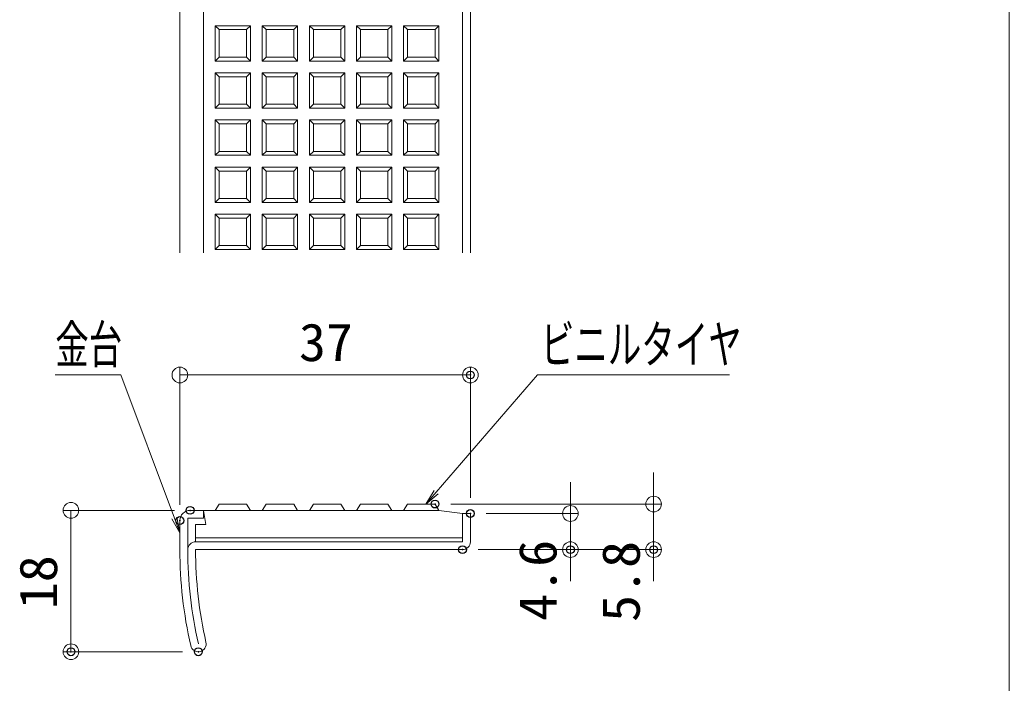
# Model space of a CAD drawing. Units: millimetres, scale not verified. Extents: x -400 to 400, y -277 to 277.
# Drawn here: x -32.8 to 93.2, y 111.1 to 195.6 of the extents above; entities that cross this region are included whole.
import ezdxf
from ezdxf.enums import TextEntityAlignment as Align

# ---------------------------------------------------------------- set-up
doc = ezdxf.new("R2010")
doc.units = ezdxf.units.MM
doc.header["$LTSCALE"] = 2
doc.header["$PDMODE"] = 32
doc.header["$PDSIZE"] = 1
for name, color, linetype, lineweight in [('0-1_zumenwaku', 5, 'Continuous', 9), ('0-2_1', 3, 'Continuous', 9), ('0-3_2', 4, 'Continuous', 9), ('0-4_0', 1, 'Continuous', 9), ('0-9_6文字', 2, 'Continuous', 9)]:
    doc.layers.add(name, color=color, linetype=linetype, lineweight=lineweight)
doc.layers.add('0-5_Defpoints', color=7, linetype='Continuous')
doc.styles.add('ＭＳ ゴシック', font='')
doc.styles.get('ＭＳ ゴシック').set_extended_font_data('MS Gothic')

# ---------------------------------------------------------------- blocks, each defined once
blk = doc.blocks.new('_Origin')
at = {"layer": '0-4_0'}
blk.add_line((0, 0), (-2, 0), dxfattribs=at)
blk.add_circle((0, 0), 1, dxfattribs=at)
blk = doc.blocks.new('MLeader5')
at = {"layer": '0-9_6文字', "color": 1}
blk.add_line((33.855, 150.348), (57.59, 150.348), dxfattribs=at)
at = {"layer": '0-9_6文字'}
blk.add_line((20.475, 135.209), (18.914, 133.915), dxfattribs=at)
at = {"layer": '0-9_6文字', "color": 1}
blk.add_lwpolyline([(20.223, 135.427), (33.135, 150.348), (33.855, 150.348)], dxfattribs=at)
at = {"layer": '0-9_6文字'}
blk.add_lwpolyline([(19.971, 135.646), (18.914, 133.915), (20.223, 135.427)], dxfattribs=at)
at = {"layer": '0-9_6文字', "style": 'ＭＳ ゴシック', "width": 0.65}
blk.add_text('ビニルタイヤ', height=4.809, dxfattribs=at).set_placement((33.556, 150.406), align=Align.BOTTOM_LEFT)
blk = doc.blocks.new('MLeader6')
at = {"layer": '0-9_6文字', "color": 1}
blk.add_line((-28.302, 150.348), (-20.655, 150.348), dxfattribs=at)
at = {"layer": '0-9_6文字'}
blk.add_line((-12.817, 132.257), (-12.429, 130.267), dxfattribs=at)
at = {"layer": '0-9_6文字', "color": 1}
blk.add_lwpolyline([(-13.129, 132.141), (-19.935, 150.348), (-20.655, 150.348)], dxfattribs=at)
at = {"layer": '0-9_6文字'}
blk.add_lwpolyline([(-13.441, 132.024), (-12.429, 130.267), (-13.129, 132.141)], dxfattribs=at)
at = {"layer": '0-9_6文字', "style": 'ＭＳ ゴシック', "width": 0.65}
blk.add_text('金台', height=4.809, dxfattribs=at).set_placement((-28.302, 150.398), align=Align.BOTTOM_LEFT)

msp = doc.modelspace()

# ---------------------------------------------------------------- linework, layer by layer
at = {"layer": '0-1_zumenwaku'}
msp.add_line((93.21, 276.915), (93.21, -277.085), dxfattribs=at)
at = {"layer": '0-2_1'}
for p, q in [((-12.429, 238.562), (-12.429, 165.879)), ((-9.429, 165.879), (-9.429, 238.562)), ((23.571, 238.562), (23.571, 165.879)), ((24.571, 165.879), (24.571, 238.562)), ((23.571, 132.715), (23.571, 129.315)), ((-12.429, 131.815), (-12.429, 128.115)), ((-10.429, 128.115), (23.571, 128.115))]:
    msp.add_line(p, q, dxfattribs=at)
for points in [[(-11.129, 133.115), (-9.429, 133.115), (-9.429, 132.115)], [(24.571, 129.115), (24.571, 132.715), (23.571, 132.715), (23.571, 129.115), (-10.429, 129.115)], [(-9.429, 132.115), (-11.429, 132.115), (-11.429, 128.115)]]:
    msp.add_lwpolyline(points, dxfattribs=at)
for centre, radius, start, end in [((-11.129, 131.815), 1.3, 90, 180), ((-10.429, 128.115), 1, 90, 180), ((23.571, 129.115), 1, 270, 0), ((42.571, 128.115), 55, 180, 192.83958), ((42.571, 128.115), 54, 180, 192.83958), ((42.571, 128.115), 53, 180, 192.83958), ((-10.079, 116.115), 1, 192.83958, 12.83958)]:
    msp.add_arc(centre, radius, start, end, dxfattribs=at)
at = {"layer": '0-3_2'}
for p, q in [((-3.929, 194.312), (-3.429, 194.812)), ((2.571, 194.812), (2.071, 194.312)), ((4.571, 194.312), (4.071, 194.812)), ((10.071, 194.812), (10.571, 194.312)), ((20.071, 194.312), (20.571, 194.812)), ((-7.429, 190.812), (-7.929, 190.312)), ((-3.929, 190.812), (-3.429, 190.312)), ((-1.929, 190.312), (-1.429, 190.812)), ((2.071, 190.812), (2.571, 190.312)), ((4.071, 190.312), (4.571, 190.812)), ((8.071, 190.812), (8.571, 190.312)), ((10.071, 190.312), (10.571, 190.812)), ((14.071, 190.812), (14.571, 190.312)), ((16.071, 190.312), (16.571, 190.812)), ((20.071, 190.812), (20.571, 190.312)), ((-7.429, 188.312), (-7.929, 188.812)), ((-3.429, 188.812), (-3.929, 188.312)), ((2.571, 188.812), (2.071, 188.312)), ((8.571, 188.812), (8.071, 188.312)), ((14.571, 188.812), (14.071, 188.312)), ((16.571, 188.312), (16.071, 188.812)), ((-3.429, 184.312), (-3.929, 184.812)), ((-1.429, 184.812), (-1.929, 184.312)), ((2.571, 184.312), (2.071, 184.812)), ((4.571, 184.812), (4.071, 184.312)), ((8.571, 184.312), (8.071, 184.812)), ((10.571, 184.812), (10.071, 184.312)), ((14.571, 184.312), (14.071, 184.812)), ((16.571, 184.812), (16.071, 184.312)), ((20.071, 184.812), (20.571, 184.312)), ((-3.429, 182.812), (-3.929, 182.312)), ((-1.929, 182.812), (-1.429, 182.312)), ((4.071, 182.812), (4.571, 182.312)), ((10.071, 182.812), (10.571, 182.312)), ((20.571, 182.812), (20.071, 182.312)), ((-7.429, 178.812), (-7.929, 178.312)), ((-3.429, 178.312), (-3.929, 178.812)), ((-1.429, 178.812), (-1.929, 178.312)), ((2.571, 178.312), (2.071, 178.812)), ((4.571, 178.812), (4.071, 178.312)), ((8.571, 178.312), (8.071, 178.812)), ((10.071, 178.312), (10.571, 178.812)), ((14.571, 178.312), (14.071, 178.812)), ((16.071, 178.312), (16.571, 178.812)), ((20.071, 178.812), (20.571, 178.312)), ((-7.929, 176.812), (-7.429, 176.312)), ((-1.929, 176.812), (-1.429, 176.312)), ((4.071, 176.812), (4.571, 176.312)), ((8.071, 176.312), (8.571, 176.812)), ((10.071, 176.812), (10.571, 176.312)), ((16.571, 176.312), (16.071, 176.812)), ((-7.429, 172.812), (-7.929, 172.312)), ((-3.429, 172.312), (-3.929, 172.812)), ((-1.929, 172.312), (-1.429, 172.812)), ((2.571, 172.312), (2.071, 172.812)), ((4.071, 172.312), (4.571, 172.812)), ((10.571, 172.812), (10.071, 172.312)), ((14.571, 172.312), (14.071, 172.812)), ((16.571, 172.812), (16.071, 172.312)), ((20.571, 172.312), (20.071, 172.812)), ((-3.929, 170.312), (-3.429, 170.812)), ((2.571, 170.812), (2.071, 170.312)), ((4.571, 170.312), (4.071, 170.812)), ((10.071, 170.812), (10.571, 170.312)), ((20.071, 170.312), (20.571, 170.812)), ((-7.429, 166.812), (-7.929, 166.312)), ((-3.929, 166.812), (-3.429, 166.312)), ((-1.929, 166.312), (-1.429, 166.812)), ((2.071, 166.812), (2.571, 166.312)), ((4.071, 166.312), (4.571, 166.812)), ((8.071, 166.812), (8.571, 166.312)), ((10.071, 166.312), (10.571, 166.812)), ((14.071, 166.812), (14.571, 166.312)), ((16.071, 166.312), (16.571, 166.812)), ((20.071, 166.812), (20.571, 166.312)), ((-7.429, 133.915), (-7.929, 133.115)), ((23.571, 132.715), (20.571, 133.115)), ((-10.429, 129.615), (23.571, 129.615))]:
    msp.add_line(p, q, dxfattribs=at)
for points in [[(-7.929, 194.812), (-7.929, 190.312), (-3.429, 190.312), (-3.429, 194.812)], [(-1.929, 194.812), (2.571, 194.812), (2.571, 190.312), (-1.929, 190.312)], [(8.571, 194.812), (8.571, 190.312), (4.071, 190.312), (4.071, 194.812)], [(14.571, 194.812), (14.571, 190.312), (10.071, 190.312), (10.071, 194.812)], [(16.071, 194.812), (20.571, 194.812), (20.571, 190.312), (16.071, 190.312)], [(-7.929, 184.312), (-3.429, 184.312), (-3.429, 188.812), (-7.929, 188.812)], [(-1.929, 188.812), (2.571, 188.812), (2.571, 184.312), (-1.929, 184.312)], [(4.071, 188.812), (8.571, 188.812), (8.571, 184.312), (4.071, 184.312)], [(10.071, 188.812), (14.571, 188.812), (14.571, 184.312), (10.071, 184.312)], [(20.571, 188.812), (20.571, 184.312), (16.071, 184.312), (16.071, 188.812)], [(-7.929, 182.812), (-3.429, 182.812), (-3.429, 178.312), (-7.929, 178.312)], [(2.571, 182.812), (2.571, 178.312), (-1.929, 178.312), (-1.929, 182.812)], [(8.571, 182.812), (8.571, 178.312), (4.071, 178.312), (4.071, 182.812)], [(14.571, 182.812), (14.571, 178.312), (10.071, 178.312), (10.071, 182.812)], [(16.071, 182.812), (20.571, 182.812), (20.571, 178.312), (16.071, 178.312)], [(-3.429, 176.812), (-3.429, 172.312), (-7.929, 172.312), (-7.929, 176.812)], [(2.571, 176.812), (2.571, 172.312), (-1.929, 172.312), (-1.929, 176.812)], [(8.571, 172.312), (4.071, 172.312), (4.071, 176.812), (8.571, 176.812)], [(14.571, 176.812), (14.571, 172.312), (10.071, 172.312), (10.071, 176.812)], [(20.571, 176.812), (20.571, 172.312), (16.071, 172.312), (16.071, 176.812)], [(-7.929, 170.812), (-7.929, 166.312), (-3.429, 166.312), (-3.429, 170.812)], [(-1.929, 170.812), (2.571, 170.812), (2.571, 166.312), (-1.929, 166.312)], [(8.571, 170.812), (8.571, 166.312), (4.071, 166.312), (4.071, 170.812)], [(14.571, 170.812), (14.571, 166.312), (10.071, 166.312), (10.071, 170.812)], [(16.071, 170.812), (20.571, 170.812), (20.571, 166.312), (16.071, 166.312)]]:
    msp.add_lwpolyline(points, close=True, dxfattribs=at)
for points in [[(-7.929, 194.812), (-7.429, 194.312), (-7.429, 190.812), (-3.929, 190.812), (-3.929, 194.312), (-7.429, 194.312)], [(-1.929, 194.812), (-1.429, 194.312), (2.071, 194.312), (2.071, 190.812), (-1.429, 190.812), (-1.429, 194.312)], [(8.571, 194.812), (8.071, 194.312), (8.071, 190.812), (4.571, 190.812), (4.571, 194.312), (8.071, 194.312)], [(14.571, 194.812), (14.071, 194.312), (14.071, 190.812), (10.571, 190.812), (10.571, 194.312), (14.071, 194.312)], [(16.071, 194.812), (16.571, 194.312), (20.071, 194.312), (20.071, 190.812), (16.571, 190.812), (16.571, 194.312)], [(-7.929, 184.312), (-7.429, 184.812), (-3.929, 184.812), (-3.929, 188.312), (-7.429, 188.312), (-7.429, 184.812)], [(-1.929, 188.812), (-1.429, 188.312), (2.071, 188.312), (2.071, 184.812), (-1.429, 184.812), (-1.429, 188.312)], [(4.071, 188.812), (4.571, 188.312), (8.071, 188.312), (8.071, 184.812), (4.571, 184.812), (4.571, 188.312)], [(10.071, 188.812), (10.571, 188.312), (14.071, 188.312), (14.071, 184.812), (10.571, 184.812), (10.571, 188.312)], [(20.571, 188.812), (20.071, 188.312), (20.071, 184.812), (16.571, 184.812), (16.571, 188.312), (20.071, 188.312)], [(-7.929, 182.812), (-7.429, 182.312), (-3.929, 182.312), (-3.929, 178.812), (-7.429, 178.812), (-7.429, 182.312)], [(2.571, 182.812), (2.071, 182.312), (2.071, 178.812), (-1.429, 178.812), (-1.429, 182.312), (2.071, 182.312)], [(8.571, 182.812), (8.071, 182.312), (8.071, 178.812), (4.571, 178.812), (4.571, 182.312), (8.071, 182.312)], [(14.571, 182.812), (14.071, 182.312), (14.071, 178.812), (10.571, 178.812), (10.571, 182.312), (14.071, 182.312)], [(16.071, 182.812), (16.571, 182.312), (20.071, 182.312), (20.071, 178.812), (16.571, 178.812), (16.571, 182.312)], [(-3.429, 176.812), (-3.929, 176.312), (-3.929, 172.812), (-7.429, 172.812), (-7.429, 176.312), (-3.929, 176.312)], [(2.571, 176.812), (2.071, 176.312), (2.071, 172.812), (-1.429, 172.812), (-1.429, 176.312), (2.071, 176.312)], [(14.571, 176.812), (14.071, 176.312), (14.071, 172.812), (10.571, 172.812), (10.571, 176.312), (14.071, 176.312)], [(20.571, 176.812), (20.071, 176.312), (20.071, 172.812), (16.571, 172.812), (16.571, 176.312), (20.071, 176.312)], [(8.571, 172.312), (8.071, 172.812), (4.571, 172.812), (4.571, 176.312), (8.071, 176.312), (8.071, 172.812)], [(-7.929, 170.812), (-7.429, 170.312), (-7.429, 166.812), (-3.929, 166.812), (-3.929, 170.312), (-7.429, 170.312)], [(-1.929, 170.812), (-1.429, 170.312), (2.071, 170.312), (2.071, 166.812), (-1.429, 166.812), (-1.429, 170.312)], [(8.571, 170.812), (8.071, 170.312), (8.071, 166.812), (4.571, 166.812), (4.571, 170.312), (8.071, 170.312)], [(14.571, 170.812), (14.071, 170.312), (14.071, 166.812), (10.571, 166.812), (10.571, 170.312), (14.071, 170.312)], [(16.071, 170.812), (16.571, 170.312), (20.071, 170.312), (20.071, 166.812), (16.571, 166.812), (16.571, 170.312)], [(16.071, 133.115), (16.571, 133.915), (20.071, 133.915), (20.571, 133.115), (-9.429, 133.115), (-9.111, 131.315), (-10.429, 131.315), (-10.429, 129.115)], [(-7.429, 133.915), (-3.929, 133.915), (-3.429, 133.115)], [(-1.929, 133.115), (-1.429, 133.915), (2.071, 133.915), (2.571, 133.115)], [(4.071, 133.115), (4.571, 133.915), (8.071, 133.915), (8.571, 133.115)], [(10.071, 133.115), (10.571, 133.915), (14.071, 133.915), (14.571, 133.115)]]:
    msp.add_lwpolyline(points, dxfattribs=at)
at = {"layer": '0-4_0'}
for p, q in [((-12.429, 133.815), (-12.429, 151.348)), ((24.571, 134.715), (24.571, 151.348)), ((-10.429, 150.348), (22.571, 150.348)), ((47.917, 135.915), (47.917, 137.915)), ((37.316, 134.715), (37.316, 136.715)), ((22.071, 133.915), (48.917, 133.915)), ((47.917, 133.915), (47.917, 128.115)), ((-13.129, 133.115), (-27.305, 133.115)), ((26.571, 132.715), (38.316, 132.715)), ((37.316, 132.715), (37.316, 128.115)), ((-26.305, 131.115), (-26.305, 117.115)), ((25.571, 128.115), (38.316, 128.115)), ((25.571, 128.115), (48.917, 128.115)), ((37.316, 126.115), (37.316, 124.115)), ((47.917, 126.115), (47.917, 124.115)), ((-12.079, 115.115), (-27.305, 115.115))]:
    msp.add_line(p, q, dxfattribs=at)
at = {"layer": '0-5_Defpoints'}
for p in [(24.571, 150.348), (-11.129, 133.115), (20.071, 133.915), (24.571, 132.715), (24.571, 132.715), (-12.429, 131.815), (23.571, 128.115), (37.316, 128.115), (47.917, 128.115), (-26.305, 115.115), (-10.079, 115.115)]:
    msp.add_point(p, dxfattribs=at)

# ---------------------------------------------------------------- block references
at = {"layer": '0-4_0'}
for p, rotation in [((-12.429, 150.348), 180), ((47.917, 133.915), 270), ((-26.305, 133.115), 90), ((37.316, 132.715), 270), ((37.316, 128.115), 90), ((47.917, 128.115), 90), ((-26.305, 115.115), 270)]:
    msp.add_blockref('_Origin', p, dxfattribs=dict(at, rotation=rotation))
msp.add_blockref('_Origin', (24.571, 150.348), dxfattribs=at)
at = {"layer": '0-9_6文字'}
for name in ['MLeader6', 'MLeader5']:
    msp.add_blockref(name, (0, 0), dxfattribs=at)

# ---------------------------------------------------------------- texts
at = {"layer": '0-4_0', "color": 2, "style": 'ＭＳ ゴシック', "width": 1.05}
msp.add_text('37', height=4.809, dxfattribs=at).set_placement((2.738, 150.673), align=Align.BOTTOM_LEFT)
for s, p in [('4.6', (36.991, 119.054)), ('5.8', (47.592, 118.916)), ('18', (-26.63, 120.532))]:
    msp.add_text(s, height=4.809, rotation=90, dxfattribs=at).set_placement(p, align=Align.BOTTOM_LEFT)

doc.saveas('drawing.dxf')
